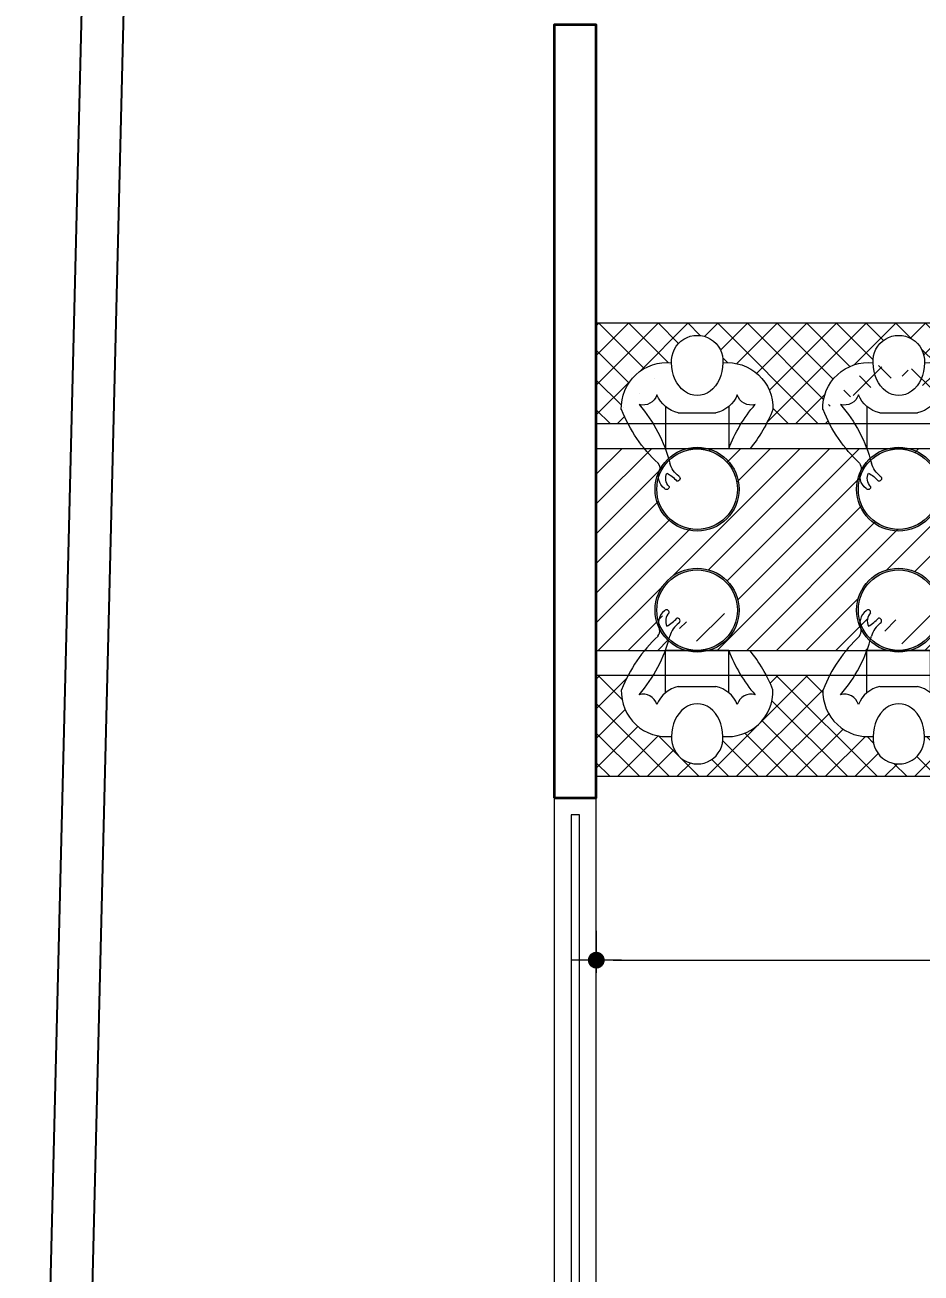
# Model space of a CAD drawing. Header units: inches. Extents: x -250485 to 735580, y -140410 to 288049.
# Drawn here: x 22207.2 to 22313.9, y 21322.1 to 21470.8 of the extents above; entities that cross this region are included whole.
import ezdxf

# ---------------------------------------------------------------- set-up
doc = ezdxf.new("R2010")
doc.units = ezdxf.units.IN
doc.header["$MEASUREMENT"] = 0
doc.header["$PDMODE"] = 35
doc.layers.get('0').update_dxf_attribs({"lineweight": 0})
doc.layers.get('Defpoints').update_dxf_attribs({"lineweight": 0})
doc.layers.add('A site line', color=7, linetype='Continuous')
for name, color, linetype, lineweight in [('A WALL', 7, 'Continuous', 35), ('A window', 150, 'Continuous', 0), ('Dim. Road', 7, 'Continuous', 0), ('Layer1', 134, 'Continuous', 0), ('MAN', 215, 'Continuous', 0), ('New window', 132, 'Continuous', 35), ('Table', 244, 'Continuous', 0)]:
    doc.layers.add(name, color=color, linetype=linetype, lineweight=lineweight)
doc.styles.add('REG', font='times.ttf')
doc.dimstyles.new('Dim-Pres', dxfattribs={"dimtxt": 5.5, "dimasz": 2, "dimexe": 1.5, "dimexo": 1.5, "dimgap": 1, "dimtad": 3, "dimdec": 0, "dimzin": 3, "dimdsep": 46, "dimlunit": 4, "dimtxsty": 'REG', "dimblk": 'point', "dimcen": 2, "dimclrd": 256, "dimclre": 256, "dimclrt": 7, "dimadec": 0, "dimazin": 0, "dimtfac": 0.75, "dimtdec": 0, "dimtmove": 1, "dimatfit": 3, "dimldrblk": 'point', "dimfxl": 0, "dimtolj": 1, "dimtzin": 0, "dimlwd": -1, "dimlwe": -1, "dimarcsym": 1})

# ---------------------------------------------------------------- blocks, each defined once
blk = doc.blocks.new('A$C410B7781')
at = {"layer": 'A window', "ltscale": 30}
blk.add_lwpolyline([(-51.03998660205979, 7.559126081134308), (-51.03998660205979, 2.559126081134309), (8.960013397940202, 2.559126081134309), (8.960013397940202, 7.559126081134308), (-51.03998660205979, 7.559126081134308)], dxfattribs=at)
blk.add_lwpolyline([(-49.03998660205979, 5.559126081134308), (-49.03998660205979, 4.559126081134308), (6.960013397940202, 4.559126081134308), (6.960013397940202, 5.559126081134308)], close=True, dxfattribs=at)
blk = doc.blocks.new('A$C09397776')
at = {"layer": 'Dim. Road'}
h = blk.add_hatch(dxfattribs=at)
h.set_pattern_fill('ANSI37', color=256, scale=20, style=0)
h.set_pattern_definition([(315, (-26359.04783966094, -17857.67955498254), (-1.767766952966368, -1.767766952966368), []), (225, (-26359.04783966094, -17857.67955498254), (-1.767766952966368, 1.767766952966368), [])])
edge = h.paths.add_edge_path()
edge.add_ellipse((-15.61941888958608, 43.86728897911961), major_axis=(-3.824465016097743, -3.824465016097743), ratio=0.9999999999986215, start_angle=219.0824386951599, end_angle=316.9644912572138)
edge.add_ellipse((-4.798922951860731, 50.06321535939786), major_axis=(12.32887152460546, -12.32887152460546), ratio=0.9999999999997912, start_angle=246.4687264487281, end_angle=252.5456693068054)
edge.add_line((-20.25811776298724, 41.99999999999636), (-27.7754511202329, 41.99999999999636))
edge.add_ellipse((-43.23464593135212, 50.06321535939786), major_axis=(-12.32887152461352, -12.32887152461352), ratio=0.9999999999990136, start_angle=107.4543306931802, end_angle=113.5312735512598)
edge.add_ellipse((-32.38058111040664, 43.86728897911961), major_axis=(3.824465016097614, -3.824465016097614), ratio=0.9999999999989444, start_angle=43.03550874277702, end_angle=141.2748355398732)
edge.add_ellipse((-36.01663316393024, 49.47389356864732), major_axis=(2.159226453881532, -2.159226453881534), ratio=0.9999999999917561, start_angle=40.67287791700416, end_angle=229.2597297158363)
edge.add_ellipse((-39.61941888958609, 43.86728897911961), major_axis=(-3.824465016097743, -3.824465016097743), ratio=0.9999999999986215, start_angle=219.0824386951599, end_angle=316.9644912572138)
edge.add_ellipse((-28.79892295186073, 50.06321535939786), major_axis=(12.32887152460546, -12.32887152460546), ratio=0.9999999999997912, start_angle=246.4687264487281, end_angle=252.5456693068054)
edge.add_line((-44.25811776298724, 42), (-51.77545112022563, 42))
edge.add_ellipse((-67.23464593135213, 50.06321535939786), major_axis=(-12.32887152461352, -12.32887152461352), ratio=0.9999999999990136, start_angle=107.4543306931802, end_angle=113.5312735512598)
edge.add_ellipse((-56.38058111040664, 43.86728897911961), major_axis=(3.824465016097614, -3.824465016097614), ratio=0.9999999999989444, start_angle=43.03550874277702, end_angle=141.2748355398732)
edge.add_ellipse((-60.01663316393024, 49.47389356864732), major_axis=(2.159226453881532, -2.159226453881534), ratio=0.9999999999917561, start_angle=40.67287791700416, end_angle=229.2597297158363)
edge.add_ellipse((-63.61941888958606, 43.86728897911961), major_axis=(-3.824465016097743, -3.824465016097743), ratio=0.9999999999986215, start_angle=219.0824386951599, end_angle=316.9644912572138)
edge.add_ellipse((-52.79892295186072, 50.06321535939786), major_axis=(12.32887152460546, -12.32887152460546), ratio=0.9999999999997912, start_angle=246.4687264487281, end_angle=252.5456693068054)
edge.add_line((-68.2581177629836, 42), (-75.77545112022563, 42.00000000000364))
edge.add_ellipse((-91.23464593135213, 50.06321535939786), major_axis=(-12.32887152461352, -12.32887152461352), ratio=0.9999999999990136, start_angle=107.4543306931802, end_angle=113.5312735512598)
edge.add_ellipse((-80.38058111040664, 43.86728897911961), major_axis=(3.824465016097614, -3.824465016097614), ratio=0.9999999999989444, start_angle=43.03550874277702, end_angle=141.2748355398732)
edge.add_ellipse((-84.01663316393024, 49.47389356864732), major_axis=(2.159226453881532, -2.159226453881534), ratio=0.9999999999917561, start_angle=40.67287791700416, end_angle=229.2597297158363)
edge.add_ellipse((-87.61941888958609, 43.86728897911961), major_axis=(-3.824465016097743, -3.824465016097743), ratio=0.9999999999986215, start_angle=219.0824386951599, end_angle=316.9644912572138)
edge.add_ellipse((-76.79892295186073, 50.06321535939786), major_axis=(12.32887152460546, -12.32887152460546), ratio=0.9999999999997912, start_angle=246.4687264487281, end_angle=252.5456693068054)
edge.add_line((-92.25811776298359, 41.99999999999636), (-96, 42))
edge.add_line((-96, 42), (-96, 54))
edge.add_line((-96, 54), (0, 54))
edge.add_line((0, 54), (0, 42))
edge.add_line((0, 42), (-3.775451120229263, 42))
edge.add_ellipse((-19.23464593135213, 50.06321535939786), major_axis=(-12.32887152461352, -12.32887152461352), ratio=0.9999999999990136, start_angle=107.4543306931802, end_angle=113.5312735512598)
edge.add_ellipse((-8.380581110406638, 43.86728897911961), major_axis=(3.824465016097614, -3.824465016097614), ratio=0.9999999999989444, start_angle=43.03550874277702, end_angle=141.2748355398732)
edge.add_ellipse((-12.01663316393023, 49.47389356864732), major_axis=(2.159226453881532, -2.159226453881534), ratio=0.9999999999917561, start_angle=40.67287791700416, end_angle=229.2597297158363)
h = blk.add_hatch(dxfattribs=at)
h.set_pattern_fill('ANSI31', color=256, scale=20, style=0)
h.set_pattern_definition([(45, (-26359.04783966094, 17911.67955498254), (-1.767766952966368, 1.767766952966368), [])])
edge = h.paths.add_edge_path()
edge.add_arc((-36, 19.79418355154848), 4.794183551552123, -45.844183155410576, 4.348521542851813e-11, ccw=False)
edge.add_ellipse((-16.1398531349223, 20.95448711443896), major_axis=(-12.12609851485918, 12.12609851485918), ratio=0.9999999999986376, start_angle=60.55908460781412, end_angle=65.31754463694847)
edge.add_line((-32.2217875206661, 15.00000000000364), (-12, 15))
edge.add_arc((-12, 19.79418355155212), 4.794183551552123, 180, 270, ccw=False)
edge.add_arc((-12, 19.79418355155212), 4.794183551552123, 0, 180, ccw=False)
edge.add_arc((-12, 19.79418355154848), 4.794183551552123, -45.844183155410576, 4.348521542851813e-11, ccw=False)
edge.add_ellipse((7.860146865077696, 20.95448711443896), major_axis=(-12.12609851485918, 12.12609851485918), ratio=0.9999999999986376, start_angle=60.55908460781412, end_angle=65.31754463694847)
edge.add_line((-8.221787520666112, 15), (3.637978807091713e-12, 15))
edge.add_line((3.638e-12, 15), (0, 39))
edge.add_line((0, 39), (-8.221787520666112, 39))
edge.add_ellipse((7.860146865077696, 33.04551288556104), major_axis=(-12.12609851485918, -12.12609851485918), ratio=0.9999999999986376, start_angle=294.6824553630515, end_angle=298.6651490884914)
edge.add_arc((-12.00000000000364, 34.20581644845152), 5, 26.880474527127603, 47.101955678869786, ccw=False)
edge.add_ellipse((-6.496668456620682, 36.64882565799781), major_axis=(-0.7438983915988749, -0.7438983915988749), ratio=0.9999999999988024, start_angle=276.8864055725563, end_angle=321.7483321821769)
edge.add_ellipse((-9.267025563920466, 35.77560678690498), major_axis=(1.330345823937539, -1.330345823937539), ratio=0.9999999999972016, start_angle=61.27693460762458, end_angle=68.4798283636012, ccw=False)
edge.add_ellipse((-9.267025563920466, 35.77560678690498), major_axis=(1.330345823937539, -1.330345823937539), ratio=0.9999999999972016, start_angle=38.19428221332671, end_angle=61.27693460762455)
edge.add_arc((-12, 34.20581644844424), 5, 4.172306944383308e-11, 24.798073079931385, ccw=False)
edge.add_arc((-12, 34.20581644844788), 5, -180, 0, ccw=False)
edge.add_arc((-12, 34.20581644844788), 5, 106.496575116943, 180, ccw=False)
edge.add_line((-13.41979015140532, 39), (-15.77821247933389, 39))
edge.add_line((-15.77821247933389, 39), (-32.22178752066247, 38.99999999999636))
edge.add_ellipse((-16.1398531349223, 33.04551288556104), major_axis=(-12.12609851485918, -12.12609851485918), ratio=0.9999999999986376, start_angle=294.6824553630515, end_angle=298.6651490884914)
edge.add_arc((-36.00000000000364, 34.20581644845152), 5, 26.880474527127603, 47.101955678869786, ccw=False)
edge.add_ellipse((-30.49666845662069, 36.64882565799781), major_axis=(-0.7438983915988749, -0.7438983915988749), ratio=0.9999999999988024, start_angle=276.8864055725563, end_angle=321.7483321821769)
edge.add_ellipse((-33.26702556392047, 35.77560678690498), major_axis=(1.330345823937539, -1.330345823937539), ratio=0.9999999999972016, start_angle=61.27693460762458, end_angle=68.4798283636012, ccw=False)
edge.add_ellipse((-33.26702556392047, 35.77560678690498), major_axis=(1.330345823937539, -1.330345823937539), ratio=0.9999999999972016, start_angle=38.19428221332671, end_angle=61.27693460762455)
edge.add_arc((-36, 34.2058164484406), 5, 8.338929546880536e-11, 24.79807308034202, ccw=False)
edge.add_arc((-36, 34.20581644844788), 5, -180, 0, ccw=False)
edge.add_arc((-36, 34.20581644844788), 5, 106.496575116943, 180, ccw=False)
edge.add_line((-37.41979015140532, 39), (-39.7782124793339, 39))
edge.add_line((-39.7782124793339, 39), (-56.22178752066611, 39))
edge.add_ellipse((-40.1398531349223, 33.04551288556104), major_axis=(-12.12609851485918, -12.12609851485918), ratio=0.9999999999986376, start_angle=294.6824553630515, end_angle=298.6651490884914)
edge.add_arc((-60.00000000000365, 34.20581644845152), 5, 26.880474527127603, 47.101955678869786, ccw=False)
edge.add_ellipse((-54.49666845662068, 36.64882565799781), major_axis=(-0.7438983915988749, -0.7438983915988749), ratio=0.9999999999988024, start_angle=276.8864055725563, end_angle=321.7483321821769)
edge.add_ellipse((-57.26702556392047, 35.77560678690498), major_axis=(1.330345823937539, -1.330345823937539), ratio=0.9999999999972016, start_angle=61.27693460762458, end_angle=68.4798283636012, ccw=False)
edge.add_ellipse((-57.26702556392047, 35.77560678690498), major_axis=(1.330345823937539, -1.330345823937539), ratio=0.9999999999972016, start_angle=38.19428221332671, end_angle=61.27693460762455)
edge.add_arc((-60, 34.20581644844424), 5, 4.172306944383308e-11, 24.798073079745222, ccw=False)
edge.add_arc((-60, 34.20581644844788), 5, -180, 0, ccw=False)
edge.add_arc((-60, 34.20581644844788), 5, 106.496575116943, 180, ccw=False)
edge.add_line((-61.41979015140532, 39), (-63.77821247933389, 39))
edge.add_line((-63.77821247933389, 39), (-80.22178752066976, 39))
edge.add_ellipse((-64.13985313492229, 33.04551288556104), major_axis=(-12.12609851485918, -12.12609851485918), ratio=0.9999999999986376, start_angle=294.6824553630515, end_angle=298.6651490884914)
edge.add_arc((-84.00000000000364, 34.20581644845152), 5, 26.880474527127603, 47.101955678869786, ccw=False)
edge.add_ellipse((-78.49666845662068, 36.64882565799781), major_axis=(-0.7438983915988749, -0.7438983915988749), ratio=0.9999999999988024, start_angle=276.8864055725563, end_angle=321.7483321821769)
edge.add_ellipse((-81.26702556392046, 35.77560678690498), major_axis=(1.330345823937539, -1.330345823937539), ratio=0.9999999999972016, start_angle=61.27693460762458, end_angle=68.4798283636012, ccw=False)
edge.add_ellipse((-81.26702556392046, 35.77560678690498), major_axis=(1.330345823937539, -1.330345823937539), ratio=0.9999999999972016, start_angle=38.19428221332671, end_angle=61.27693460762455)
edge.add_arc((-84, 34.20581644845152), 5, -4.172306944383308e-11, 24.798073079893527, ccw=False)
edge.add_arc((-84, 34.20581644844788), 5, -180, 0, ccw=False)
edge.add_arc((-84, 34.20581644844788), 5, 106.496575116943, 180, ccw=False)
edge.add_line((-85.41979015140531, 39), (-87.77821247933387, 39))
edge.add_line((-87.77821247933387, 39), (-95.99999999999636, 39))
edge.add_line((-95.99999999999636, 39), (-95.99999999999636, 15))
edge.add_line((-95.99999999999636, 15), (-84, 15))
edge.add_arc((-84, 19.79418355155212), 4.794183551552123, 180, 270, ccw=False)
edge.add_arc((-84, 19.79418355155212), 4.794183551552123, 0, 180, ccw=False)
edge.add_arc((-84, 19.79418355154848), 4.794183551552123, -45.844183155410576, 4.348521542851813e-11, ccw=False)
edge.add_ellipse((-64.13985313492229, 20.95448711443896), major_axis=(-12.12609851485918, 12.12609851485918), ratio=0.9999999999986376, start_angle=60.55908460781412, end_angle=65.31754463694847)
edge.add_line((-80.22178752066611, 15), (-60, 15))
edge.add_arc((-60, 19.79418355155212), 4.794183551552123, 180, 270, ccw=False)
edge.add_arc((-60, 19.79418355155212), 4.794183551552123, 0, 180, ccw=False)
edge.add_arc((-60, 19.79418355154848), 4.794183551552123, -45.844183155410576, 4.348521542851813e-11, ccw=False)
edge.add_ellipse((-40.1398531349223, 20.95448711443896), major_axis=(-12.12609851485918, 12.12609851485918), ratio=0.9999999999986376, start_angle=60.55908460781412, end_angle=65.31754463694847)
edge.add_line((-56.22178752066611, 15), (-36, 15))
edge.add_arc((-36, 19.79418355155212), 4.794183551552123, 180, 270, ccw=False)
edge.add_arc((-36, 19.79418355155212), 4.794183551552123, 0, 180, ccw=False)
h = blk.add_hatch(color=256, dxfattribs=at)
edge = h.paths.add_edge_path(flags=16)
edge.add_arc((-84, 34.20581644844788), 4.794183551552123, 0, 360)
edge = h.paths.add_edge_path()
edge.add_arc((-84, 34.20581644844788), 5, 0, 360)
h = blk.add_hatch(color=256, dxfattribs=at)
edge = h.paths.add_edge_path(flags=16)
edge.add_arc((-60, 34.20581644844788), 4.794183551552123, 0, 360)
edge = h.paths.add_edge_path()
edge.add_arc((-60, 34.20581644844788), 5, 0, 360)
h = blk.add_hatch(color=256, dxfattribs=at)
edge = h.paths.add_edge_path(flags=16)
edge.add_arc((-36, 34.20581644844788), 4.794183551552123, 0, 360)
edge = h.paths.add_edge_path()
edge.add_arc((-36, 34.20581644844788), 5, 0, 360)
h = blk.add_hatch(color=256, dxfattribs=at)
edge = h.paths.add_edge_path(flags=16)
edge.add_arc((-12, 34.20581644844788), 4.794183551552123, 0, 360)
edge = h.paths.add_edge_path()
edge.add_arc((-12, 34.20581644844788), 5, 0, 360)
h = blk.add_hatch(color=256, dxfattribs=at)
edge = h.paths.add_edge_path(flags=16)
edge.add_arc((-84, 19.79418355155212), 4.794183551552123, 0, 360)
edge = h.paths.add_edge_path()
edge.add_arc((-84, 19.79418355155212), 5, 0, 360)
h = blk.add_hatch(color=256, dxfattribs=at)
edge = h.paths.add_edge_path(flags=16)
edge.add_arc((-60, 19.79418355155212), 4.794183551552123, 0, 360)
edge = h.paths.add_edge_path()
edge.add_arc((-60, 19.79418355155212), 5, 0, 360)
h = blk.add_hatch(color=256, dxfattribs=at)
edge = h.paths.add_edge_path(flags=16)
edge.add_arc((-36, 19.79418355155212), 4.794183551552123, 0, 360)
edge = h.paths.add_edge_path()
edge.add_arc((-36, 19.79418355155212), 5, 0, 360)
h = blk.add_hatch(color=256, dxfattribs=at)
edge = h.paths.add_edge_path(flags=16)
edge.add_arc((-12, 19.79418355155212), 4.794183551552123, 0, 360)
edge = h.paths.add_edge_path()
edge.add_arc((-12, 19.79418355155212), 5, 0, 360)
h = blk.add_hatch(dxfattribs=at)
h.set_pattern_fill('ANSI37', color=256, scale=20, style=0)
h.set_pattern_definition([(45, (-26359.04783966094, 17911.67955498254), (-1.767766952966368, 1.767766952966368), []), (135, (-26359.04783966094, 17911.67955498254), (-1.767766952966368, -1.767766952966368), [])])
edge = h.paths.add_edge_path()
edge.add_ellipse((-15.61941888958608, 10.13271102088038), major_axis=(-3.824465016097743, 3.824465016097743), ratio=0.9999999999986215, start_angle=43.03550874278619, end_angle=140.9175613048401, ccw=False)
edge.add_ellipse((-4.798922951860731, 3.936784640602127), major_axis=(12.32887152460546, 12.32887152460546), ratio=0.9999999999997912, start_angle=107.4543306931946, end_angle=113.53127355127191, ccw=False)
edge.add_line((-20.25811776298724, 12.00000000000364), (-27.7754511202329, 12.00000000000364))
edge.add_ellipse((-43.23464593135212, 3.936784640602127), major_axis=(-12.32887152461352, 12.32887152461352), ratio=0.9999999999990136, start_angle=246.4687264487402, end_angle=252.5456693068198, ccw=False)
edge.add_ellipse((-32.38058111040664, 10.13271102088038), major_axis=(3.824465016097614, 3.824465016097614), ratio=0.9999999999989444, start_angle=218.7251644601268, end_angle=316.96449125722296, ccw=False)
edge.add_ellipse((-36.01663316393024, 4.526106431352672), major_axis=(2.159226453881532, 2.159226453881534), ratio=0.9999999999917561, start_angle=130.7402702841637, end_angle=319.32712208299586, ccw=False)
edge.add_ellipse((-39.61941888958609, 10.13271102088038), major_axis=(-3.824465016097743, 3.824465016097743), ratio=0.9999999999986215, start_angle=43.03550874278619, end_angle=140.9175613048401, ccw=False)
edge.add_ellipse((-28.79892295186073, 3.936784640602127), major_axis=(12.32887152460546, 12.32887152460546), ratio=0.9999999999997912, start_angle=107.4543306931946, end_angle=113.53127355127191, ccw=False)
edge.add_line((-44.25811776298724, 12), (-51.77545112022563, 12))
edge.add_ellipse((-67.23464593135213, 3.936784640602127), major_axis=(-12.32887152461352, 12.32887152461352), ratio=0.9999999999990136, start_angle=246.4687264487402, end_angle=252.5456693068198, ccw=False)
edge.add_ellipse((-56.38058111040664, 10.13271102088038), major_axis=(3.824465016097614, 3.824465016097614), ratio=0.9999999999989444, start_angle=218.7251644601268, end_angle=316.96449125722296, ccw=False)
edge.add_ellipse((-60.01663316393024, 4.526106431352672), major_axis=(2.159226453881532, 2.159226453881534), ratio=0.9999999999917561, start_angle=130.7402702841637, end_angle=319.32712208299586, ccw=False)
edge.add_ellipse((-63.61941888958606, 10.13271102088038), major_axis=(-3.824465016097743, 3.824465016097743), ratio=0.9999999999986215, start_angle=43.03550874278619, end_angle=140.9175613048401, ccw=False)
edge.add_ellipse((-52.79892295186072, 3.936784640602127), major_axis=(12.32887152460546, 12.32887152460546), ratio=0.9999999999997912, start_angle=107.4543306931946, end_angle=113.53127355127191, ccw=False)
edge.add_line((-68.2581177629836, 12), (-75.77545112022563, 11.99999999999636))
edge.add_ellipse((-91.23464593135213, 3.936784640602127), major_axis=(-12.32887152461352, 12.32887152461352), ratio=0.9999999999990136, start_angle=246.4687264487402, end_angle=252.5456693068198, ccw=False)
edge.add_ellipse((-80.38058111040664, 10.13271102088038), major_axis=(3.824465016097614, 3.824465016097614), ratio=0.9999999999989444, start_angle=218.7251644601268, end_angle=316.96449125722296, ccw=False)
edge.add_ellipse((-84.01663316393024, 4.526106431352672), major_axis=(2.159226453881532, 2.159226453881534), ratio=0.9999999999917561, start_angle=130.7402702841637, end_angle=319.32712208299586, ccw=False)
edge.add_ellipse((-87.61941888958609, 10.13271102088038), major_axis=(-3.824465016097743, 3.824465016097743), ratio=0.9999999999986215, start_angle=43.03550874278619, end_angle=140.9175613048401, ccw=False)
edge.add_ellipse((-76.79892295186073, 3.936784640602127), major_axis=(12.32887152460546, 12.32887152460546), ratio=0.9999999999997912, start_angle=107.4543306931946, end_angle=113.53127355127191, ccw=False)
edge.add_line((-92.25811776298359, 12.00000000000364), (-96, 12))
edge.add_line((-96, 12), (-96, 0))
edge.add_line((-96, 0), (0, 0))
edge.add_line((0, 0), (0, 12))
edge.add_line((0, 12), (-3.775451120229263, 12))
edge.add_ellipse((-19.23464593135213, 3.936784640602127), major_axis=(-12.32887152461352, 12.32887152461352), ratio=0.9999999999990136, start_angle=246.4687264487402, end_angle=252.5456693068198, ccw=False)
edge.add_ellipse((-8.380581110406638, 10.13271102088038), major_axis=(3.824465016097614, 3.824465016097614), ratio=0.9999999999989444, start_angle=218.7251644601268, end_angle=316.96449125722296, ccw=False)
edge.add_ellipse((-12.01663316393023, 4.526106431352672), major_axis=(2.159226453881532, 2.159226453881534), ratio=0.9999999999917561, start_angle=130.7402702841637, end_angle=319.32712208299586, ccw=False)
for centre, radius in [((-84, 34.20581644844788), 5), ((-84, 34.20581644844788), 4.794183551552123), ((-60, 34.20581644844788), 5), ((-60, 34.20581644844788), 4.794183551552123), ((-36, 34.20581644844788), 5), ((-36, 34.20581644844788), 4.794183551552123), ((-12, 34.20581644844788), 5), ((-12, 34.20581644844788), 4.794183551552123), ((-84, 19.79418355155212), 5), ((-84, 19.79418355155212), 4.794183551552123), ((-60, 19.79418355155212), 5), ((-60, 19.79418355155212), 4.794183551552123), ((-36, 19.79418355155212), 5), ((-36, 19.79418355155212), 4.794183551552123), ((-12, 19.79418355155212), 5), ((-12, 19.79418355155212), 4.794183551552123)]:
    blk.add_circle(centre, radius, dxfattribs=at)
at = {"layer": 'MAN'}
for p, q in [((-87.77821247933387, 44.05974658159538), (-87.77821247933387, 39)), ((-81.75959284828058, 43.30194720692086), (-86.24040715171942, 43.30194720692086)), ((-80.22178752066611, 44.05974658159538), (-80.22178752066611, 39)), ((-63.77821247933389, 44.05974658159538), (-63.77821247933389, 39)), ((-57.75959284828059, 43.30194720692086), (-62.24040715171941, 43.30194720692086)), ((-56.22178752066611, 44.05974658159538), (-56.22178752066611, 39)), ((-39.7782124793339, 44.05974658159538), (-39.7782124793339, 39)), ((-33.75959284828059, 43.30194720692086), (-38.24040715171941, 43.30194720692086)), ((-32.2217875206661, 44.05974658159538), (-32.2217875206661, 39)), ((-15.77821247933389, 44.05974658159538), (-15.77821247933389, 39)), ((-9.75959284828059, 43.30194720692086), (-14.24040715171941, 43.30194720692086)), ((-8.221787520666112, 44.05974658159538), (-8.221787520666112, 39)), ((-87.77821247933387, 39), (-80.22178752066611, 39)), ((-63.77821247933389, 39), (-56.22178752066611, 39)), ((-39.7782124793339, 39), (-32.2217875206661, 39)), ((-15.77821247933389, 39), (-8.221787520666112, 39)), ((-87.77821247933387, 15), (-80.22178752066611, 15)), ((-87.77821247933387, 9.940253418404607), (-87.77821247933387, 15)), ((-80.22178752066611, 9.940253418404607), (-80.22178752066611, 15)), ((-63.77821247933389, 15), (-56.22178752066611, 15)), ((-63.77821247933389, 9.940253418404607), (-63.77821247933389, 15)), ((-56.22178752066611, 9.940253418404607), (-56.22178752066611, 15)), ((-39.7782124793339, 15), (-32.2217875206661, 15)), ((-39.7782124793339, 9.940253418404607), (-39.7782124793339, 15)), ((-32.2217875206661, 9.940253418404607), (-32.2217875206661, 15)), ((-15.77821247933389, 15), (-8.221787520666112, 15)), ((-15.77821247933389, 9.940253418404607), (-15.77821247933389, 15)), ((-8.221787520666112, 9.940253418404607), (-8.221787520666112, 15)), ((-81.75959284828058, 10.69805279307911), (-86.24040715171942, 10.69805279307911)), ((-57.75959284828059, 10.69805279307911), (-62.24040715171941, 10.69805279307911)), ((-33.75959284828059, 10.69805279307911), (-38.24040715171941, 10.69805279307911)), ((-9.75959284828059, 10.69805279307911), (-14.24040715171941, 10.69805279307911))]:
    blk.add_line(p, q, dxfattribs=at)
for centre, major_axis, ratio, start_param, end_param in [((-84.01663316393024, 49.47389356864732), (2.15922645388153, -2.159226453881533), 0.9999999999917561, 0.7098756359134156, 4.00133712577363), ((-60.01663316393024, 49.47389356864732), (2.15922645388153, -2.159226453881533), 0.9999999999917561, 0.7098756359134156, 4.00133712577363), ((-36.01663316393024, 49.47389356864732), (2.15922645388153, -2.159226453881533), 0.9999999999917561, 0.7098756359134156, 4.00133712577363), ((-12.01663316393023, 49.47389356864732), (2.15922645388153, -2.159226453881533), 0.9999999999917561, 0.7098756359134156, 4.00133712577363), ((-87.61941888958609, 43.86728897911961), (-3.824465016097741, -3.824465016097741), 0.9999999999986215, 3.82370988852917, 5.532073984347159), ((-84.01678444161006, 49.19978755310149), (-2.460781e-10, -3.839603214756357), 0.7931162535893208, 4.700072118910248, 7.865365617337269), ((-80.38058111040664, 43.86728897911961), (3.824465016097614, -3.824465016097614), 0.9999999999989444, 0.7511113228322648, 2.465711030384287), ((-63.61941888958606, 43.86728897911961), (-3.824465016097741, -3.824465016097741), 0.9999999999986215, 3.82370988852917, 5.532073984347159), ((-60.01678444161007, 49.19978755310149), (-2.460781e-10, -3.839603214756357), 0.7931162535893208, 4.700072118910248, 7.865365617337269), ((-56.38058111040664, 43.86728897911961), (3.824465016097614, -3.824465016097614), 0.9999999999989444, 0.7511113228322648, 2.465711030384287), ((-39.61941888958609, 43.86728897911961), (-3.824465016097741, -3.824465016097741), 0.9999999999986215, 3.82370988852917, 5.532073984347159), ((-36.01678444161007, 49.19978755310149), (-2.460781e-10, -3.839603214756357), 0.7931162535893208, 4.700072118910248, 7.865365617337269), ((-32.38058111040664, 43.86728897911961), (3.824465016097614, -3.824465016097614), 0.9999999999989444, 0.7511113228322648, 2.465711030384287), ((-15.61941888958608, 43.86728897911961), (-3.824465016097741, -3.824465016097741), 0.9999999999986215, 3.82370988852917, 5.532073984347159), ((-12.01678444161007, 49.19978755310149), (-2.460781e-10, -3.839603214756357), 0.7931162535893208, 4.700072118910248, 7.865365617337269), ((-8.380581110406638, 43.86728897911961), (3.824465016097614, -3.824465016097614), 0.9999999999989444, 0.7511113228322648, 2.465711030384287), ((-90.43831999483885, 45.94099681316585), (1.216868306365284, -1.216868306365284), 0.99999999999584, -1.062111035292164, 0.4917908428321436), ((-85.46401368719306, 46.81672256047749), (2.545234036165962, -2.545234036165965), 0.999999999999228, 4.318577236473752, 5.28038408717659), ((-82.53598631280694, 46.81672256047749), (-2.545234036170148, -2.545234036170147), 0.999999999998359, 1.00280122000317, 1.964608070705908), ((-77.5616800051612, 45.94099681316585), (-1.216868306366321, -1.21686830636632), 0.9999999999941036, 5.791394464346718, 7.345296342472488), ((-66.43831999483882, 45.94099681316585), (1.216868306365284, -1.216868306365284), 0.99999999999584, -1.062111035292164, 0.4917908428321436), ((-61.46401368719306, 46.81672256047749), (2.545234036165962, -2.545234036165965), 0.999999999999228, 4.318577236473752, 5.28038408717659), ((-58.53598631280693, 46.81672256047749), (-2.545234036170148, -2.545234036170147), 0.999999999998359, 1.00280122000317, 1.964608070705908), ((-53.56168000516118, 45.94099681316585), (-1.216868306366321, -1.21686830636632), 0.9999999999941036, 5.791394464346718, 7.345296342472488), ((-42.43831999483882, 45.94099681316585), (1.216868306365284, -1.216868306365284), 0.99999999999584, -1.062111035292164, 0.4917908428321436), ((-37.46401368719308, 46.81672256047749), (2.545234036165962, -2.545234036165965), 0.999999999999228, 4.318577236473752, 5.28038408717659), ((-34.53598631280693, 46.81672256047749), (-2.545234036170148, -2.545234036170147), 0.999999999998359, 1.00280122000317, 1.964608070705908), ((-29.56168000516118, 45.94099681316585), (-1.216868306366321, -1.21686830636632), 0.9999999999941036, 5.791394464346718, 7.345296342472488), ((-18.43831999483882, 45.94099681316585), (1.216868306365284, -1.216868306365284), 0.99999999999584, -1.062111035292164, 0.4917908428321436), ((-13.46401368719307, 46.81672256047749), (2.545234036165962, -2.545234036165965), 0.999999999999228, 4.318577236473752, 5.28038408717659), ((-10.53598631280692, 46.81672256047749), (-2.545234036170148, -2.545234036170147), 0.999999999998359, 1.00280122000317, 1.964608070705908), ((-5.561680005161178, 45.94099681316585), (-1.216868306366321, -1.21686830636632), 0.9999999999941036, 5.791394464346718, 7.345296342472488), ((-76.79892295186073, 50.06321535939786), (12.32887152460546, -12.32887152460546), 0.9999999999997912, 4.301690779727536, 4.614373847963705), ((-103.8601468650777, 33.04551288556104), (-12.12609851483751, -12.12609851483751), 0.9999999999960375, 2.710802540023896, 3.070957055298916), ((-64.13985313492229, 33.04551288556104), (-12.12609851485918, -12.12609851485918), 0.9999999999986376, 4.78302457867471, 5.24718850105421), ((-91.23464593135213, 50.06321535939786), (-12.32887152461352, -12.32887152461352), 0.9999999999990136, 1.534760500018854, 1.98149452745184), ((-52.79892295186072, 50.06321535939786), (12.32887152460546, -12.32887152460546), 0.9999999999997912, 4.301690779727536, 4.614373847963705), ((-79.86014686507768, 33.04551288556104), (-12.12609851483751, -12.12609851483751), 0.9999999999960375, 2.710802540023896, 3.070957055298916), ((-40.1398531349223, 33.04551288556104), (-12.12609851485918, -12.12609851485918), 0.9999999999986376, 4.78302457867471, 5.24718850105421), ((-67.23464593135213, 50.06321535939786), (-12.32887152461352, -12.32887152461352), 0.9999999999990136, 1.534760500018854, 1.98149452745184), ((-28.79892295186073, 50.06321535939786), (12.32887152460546, -12.32887152460546), 0.9999999999997912, 4.301690779727536, 4.614373847963705), ((-55.8601468650777, 33.04551288556104), (-12.12609851483751, -12.12609851483751), 0.9999999999960375, 2.710802540023896, 3.070957055298916), ((-16.1398531349223, 33.04551288556104), (-12.12609851485918, -12.12609851485918), 0.9999999999986376, 4.78302457867471, 5.24718850105421), ((-43.23464593135212, 50.06321535939786), (-12.32887152461352, -12.32887152461352), 0.9999999999990136, 1.534760500018854, 1.98149452745184), ((-4.798922951860731, 50.06321535939786), (12.32887152460546, -12.32887152460546), 0.9999999999997912, 4.301690779727536, 4.614373847963705), ((-31.8601468650777, 33.04551288556104), (-12.12609851483751, -12.12609851483751), 0.9999999999960375, 2.710802540023896, 3.070957055298916), ((7.860146865077696, 33.04551288556104), (-12.12609851485918, -12.12609851485918), 0.9999999999986376, 4.78302457867471, 5.24718850105421), ((-19.23464593135213, 50.06321535939786), (-12.32887152461352, -12.32887152461352), 0.9999999999990136, 1.534760500018854, 1.98149452745184), ((-83.71317556142094, 38.18560233010066), (-2.185140766258919, -2.185140766258919), 0.9999999999976662, 1.445299878237973, 2.064919847453758), ((-78.49666845662068, 36.64882565799781), (-0.7438983915988749, -0.7438983915988749), 0.9999999999988028, 4.832579431253485, 5.61556775937942), ((-59.71317556142094, 38.18560233010066), (-2.185140766258919, -2.185140766258919), 0.9999999999976662, 1.445299878237973, 2.064919847453758), ((-54.49666845662068, 36.64882565799781), (-0.7438983915988749, -0.7438983915988749), 0.9999999999988028, 4.832579431253485, 5.61556775937942), ((-35.71317556142094, 38.18560233010066), (-2.185140766258919, -2.185140766258919), 0.9999999999976662, 1.445299878237973, 2.064919847453758), ((-30.49666845662069, 36.64882565799781), (-0.7438983915988749, -0.7438983915988749), 0.9999999999988028, 4.832579431253485, 5.61556775937942), ((-11.71317556142094, 38.18560233010066), (-2.185140766258919, -2.185140766258919), 0.9999999999976662, 1.445299878237973, 2.064919847453758), ((-6.496668456620682, 36.64882565799781), (-0.7438983915988749, -0.7438983915988749), 0.9999999999988028, 4.832579431253485, 5.61556775937942), ((-81.65850687466809, 35.47823528223671), (0.2195165363992076, -0.2195165363992076), 0.9999999999610376, 2.898489726672042, 5.711491438754848), ((-78.01472012146041, 31.91990000933583), (-3.420265618151357, -3.420265618151357), 0.9999999999731478, 4.442781796796676, 4.759624155095273), ((-81.69742915581809, 35.5134575780321), (-1.014736198393022, -1.014736198393021), 0.9999999999998513, 1.590736801762734, 2.79843265672292), ((-81.26702556392046, 35.77560678690498), (1.330345823937539, -1.330345823937539), 0.9999999999972018, -0.1298370857074547, 1.195198476145442), ((-57.65850687466809, 35.47823528223671), (0.2195165363992076, -0.2195165363992076), 0.9999999999610376, 2.898489726672042, 5.711491438754848), ((-54.0147201214604, 31.91990000933583), (-3.420265618151357, -3.420265618151357), 0.9999999999731478, 4.442781796796676, 4.759624155095273), ((-57.6974291558181, 35.5134575780321), (-1.014736198393022, -1.014736198393021), 0.9999999999998513, 1.590736801762734, 2.79843265672292), ((-57.26702556392047, 35.77560678690498), (1.330345823937539, -1.330345823937539), 0.9999999999972018, -0.1298370857074547, 1.195198476145442), ((-33.65850687466808, 35.47823528223671), (0.2195165363992076, -0.2195165363992076), 0.9999999999610376, 2.898489726672042, 5.711491438754848), ((-30.01472012146042, 31.91990000933583), (-3.420265618151357, -3.420265618151357), 0.9999999999731478, 4.442781796796676, 4.759624155095273), ((-33.6974291558181, 35.5134575780321), (-1.014736198393022, -1.014736198393021), 0.9999999999998513, 1.590736801762734, 2.79843265672292), ((-33.26702556392047, 35.77560678690498), (1.330345823937539, -1.330345823937539), 0.9999999999972018, -0.1298370857074547, 1.195198476145442), ((-9.658506874668092, 35.47823528223671), (0.2195165363992076, -0.2195165363992076), 0.9999999999610376, 2.898489726672042, 5.711491438754848), ((-6.014720121460411, 31.91990000933583), (-3.420265618151357, -3.420265618151357), 0.9999999999731478, 4.442781796796676, 4.759624155095273), ((-9.6974291558181, 35.5134575780321), (-1.014736198393022, -1.014736198393021), 0.9999999999998513, 1.590736801762734, 2.79843265672292), ((-9.267025563920466, 35.77560678690498), (1.330345823937539, -1.330345823937539), 0.9999999999972018, -0.1298370857074547, 1.195198476145442), ((-80.36712694317613, 34.4577181351633), (-0.2134425236574978, -0.2134425236574978), 0.9999999999887323, 5.292819159547268, 8.027029384682264), ((-56.36712694317612, 34.4577181351633), (-0.2134425236574978, -0.2134425236574978), 0.9999999999887323, 5.292819159547268, 8.027029384682264), ((-32.36712694317612, 34.4577181351633), (-0.2134425236574978, -0.2134425236574978), 0.9999999999887323, 5.292819159547268, 8.027029384682264), ((-8.367126943176117, 34.4577181351633), (-0.2134425236574978, -0.2134425236574978), 0.9999999999887323, 5.292819159547268, 8.027029384682264)]:
    blk.add_ellipse(centre, major_axis=major_axis, ratio=ratio, start_param=start_param, end_param=end_param, dxfattribs=at)
at = {"layer": 'MAN', "extrusion": (0, 0, -1)}
for centre, major_axis, ratio, start_param, end_param in [((-80.36712694317613, 19.54228186483669), (-0.2134425236574978, 0.2134425236574978), 0.9999999999887323, 5.292819159547268, 8.027029384682264), ((-81.69742915581809, 18.4865424219679), (-1.014736198393022, 1.014736198393021), 0.9999999999998513, 1.590736801762734, 2.79843265672292), ((-81.26702556392046, 18.22439321309502), (1.330345823937539, 1.330345823937539), 0.9999999999972018, -0.1298370857074547, 1.195198476145442), ((-56.36712694317612, 19.54228186483669), (-0.2134425236574978, 0.2134425236574978), 0.9999999999887323, 5.292819159547268, 8.027029384682264), ((-57.6974291558181, 18.4865424219679), (-1.014736198393022, 1.014736198393021), 0.9999999999998513, 1.590736801762734, 2.79843265672292), ((-57.26702556392047, 18.22439321309502), (1.330345823937539, 1.330345823937539), 0.9999999999972018, -0.1298370857074547, 1.195198476145442), ((-32.36712694317612, 19.54228186483669), (-0.2134425236574978, 0.2134425236574978), 0.9999999999887323, 5.292819159547268, 8.027029384682264), ((-33.6974291558181, 18.4865424219679), (-1.014736198393022, 1.014736198393021), 0.9999999999998513, 1.590736801762734, 2.79843265672292), ((-33.26702556392047, 18.22439321309502), (1.330345823937539, 1.330345823937539), 0.9999999999972018, -0.1298370857074547, 1.195198476145442), ((-8.367126943176117, 19.54228186483669), (-0.2134425236574978, 0.2134425236574978), 0.9999999999887323, 5.292819159547268, 8.027029384682264), ((-9.6974291558181, 18.4865424219679), (-1.014736198393022, 1.014736198393021), 0.9999999999998513, 1.590736801762734, 2.79843265672292), ((-9.267025563920466, 18.22439321309502), (1.330345823937539, 1.330345823937539), 0.9999999999972018, -0.1298370857074547, 1.195198476145442), ((-81.65850687466809, 18.52176471776328), (0.2195165363992076, 0.2195165363992076), 0.9999999999610376, 2.898489726672042, 5.711491438754848), ((-83.71317556142094, 15.81439766989933), (-2.185140766258919, 2.185140766258919), 0.9999999999976662, 1.445299878237973, 2.064919847453758), ((-78.01472012146041, 22.08009999066417), (-3.420265618151357, 3.420265618151357), 0.9999999999731478, 4.442781796796676, 4.759624155095273), ((-57.65850687466809, 18.52176471776328), (0.2195165363992076, 0.2195165363992076), 0.9999999999610376, 2.898489726672042, 5.711491438754848), ((-59.71317556142094, 15.81439766989933), (-2.185140766258919, 2.185140766258919), 0.9999999999976662, 1.445299878237973, 2.064919847453758), ((-54.0147201214604, 22.08009999066417), (-3.420265618151357, 3.420265618151357), 0.9999999999731478, 4.442781796796676, 4.759624155095273), ((-33.65850687466808, 18.52176471776328), (0.2195165363992076, 0.2195165363992076), 0.9999999999610376, 2.898489726672042, 5.711491438754848), ((-35.71317556142094, 15.81439766989933), (-2.185140766258919, 2.185140766258919), 0.9999999999976662, 1.445299878237973, 2.064919847453758), ((-30.01472012146042, 22.08009999066417), (-3.420265618151357, 3.420265618151357), 0.9999999999731478, 4.442781796796676, 4.759624155095273), ((-9.658506874668092, 18.52176471776328), (0.2195165363992076, 0.2195165363992076), 0.9999999999610376, 2.898489726672042, 5.711491438754848), ((-11.71317556142094, 15.81439766989933), (-2.185140766258919, 2.185140766258919), 0.9999999999976662, 1.445299878237973, 2.064919847453758), ((-6.014720121460411, 22.08009999066417), (-3.420265618151357, 3.420265618151357), 0.9999999999731478, 4.442781796796676, 4.759624155095273), ((-64.13985313492229, 20.95448711443896), (-12.12609851485918, 12.12609851485918), 0.9999999999986376, 4.78302457867471, 5.24718850105421), ((-78.49666845662068, 17.35117434200219), (-0.7438983915988749, 0.7438983915988749), 0.9999999999988028, 4.832579431253485, 5.61556775937942), ((-40.1398531349223, 20.95448711443896), (-12.12609851485918, 12.12609851485918), 0.9999999999986376, 4.78302457867471, 5.24718850105421), ((-54.49666845662068, 17.35117434200219), (-0.7438983915988749, 0.7438983915988749), 0.9999999999988028, 4.832579431253485, 5.61556775937942), ((-16.1398531349223, 20.95448711443896), (-12.12609851485918, 12.12609851485918), 0.9999999999986376, 4.78302457867471, 5.24718850105421), ((-30.49666845662069, 17.35117434200219), (-0.7438983915988749, 0.7438983915988749), 0.9999999999988028, 4.832579431253485, 5.61556775937942), ((7.860146865077696, 20.95448711443896), (-12.12609851485918, 12.12609851485918), 0.9999999999986376, 4.78302457867471, 5.24718850105421), ((-6.496668456620682, 17.35117434200219), (-0.7438983915988749, 0.7438983915988749), 0.9999999999988028, 4.832579431253485, 5.61556775937942), ((-103.8601468650777, 20.95448711443896), (-12.12609851483751, 12.12609851483751), 0.9999999999960375, 2.710802540023896, 3.070957055298916), ((-79.86014686507768, 20.95448711443896), (-12.12609851483751, 12.12609851483751), 0.9999999999960375, 2.710802540023896, 3.070957055298916), ((-55.8601468650777, 20.95448711443896), (-12.12609851483751, 12.12609851483751), 0.9999999999960375, 2.710802540023896, 3.070957055298916), ((-31.8601468650777, 20.95448711443896), (-12.12609851483751, 12.12609851483751), 0.9999999999960375, 2.710802540023896, 3.070957055298916), ((-85.46401368719306, 7.183277439522498), (2.545234036165962, 2.545234036165965), 0.999999999999228, 4.318577236473752, 5.28038408717659), ((-82.53598631280694, 7.183277439522498), (-2.545234036170148, 2.545234036170147), 0.999999999998359, 1.00280122000317, 1.964608070705908), ((-61.46401368719306, 7.183277439522498), (2.545234036165962, 2.545234036165965), 0.999999999999228, 4.318577236473752, 5.28038408717659), ((-58.53598631280693, 7.183277439522498), (-2.545234036170148, 2.545234036170147), 0.999999999998359, 1.00280122000317, 1.964608070705908), ((-37.46401368719308, 7.183277439522498), (2.545234036165962, 2.545234036165965), 0.999999999999228, 4.318577236473752, 5.28038408717659), ((-34.53598631280693, 7.183277439522498), (-2.545234036170148, 2.545234036170147), 0.999999999998359, 1.00280122000317, 1.964608070705908), ((-13.46401368719307, 7.183277439522498), (2.545234036165962, 2.545234036165965), 0.999999999999228, 4.318577236473752, 5.28038408717659), ((-10.53598631280692, 7.183277439522498), (-2.545234036170148, 2.545234036170147), 0.999999999998359, 1.00280122000317, 1.964608070705908), ((-87.61941888958609, 10.13271102088038), (-3.824465016097741, 3.824465016097741), 0.9999999999986215, 3.82370988852917, 5.532073984347159), ((-90.43831999483885, 8.059003186834161), (1.216868306365284, 1.216868306365284), 0.99999999999584, -1.062111035292164, 0.4917908428321436), ((-80.38058111040664, 10.13271102088038), (3.824465016097614, 3.824465016097614), 0.9999999999989444, 0.7511113228322648, 2.465711030384287), ((-77.5616800051612, 8.059003186834161), (-1.216868306366321, 1.21686830636632), 0.9999999999941036, 5.791394464346718, 7.345296342472488), ((-63.61941888958606, 10.13271102088038), (-3.824465016097741, 3.824465016097741), 0.9999999999986215, 3.82370988852917, 5.532073984347159), ((-66.43831999483882, 8.059003186834161), (1.216868306365284, 1.216868306365284), 0.99999999999584, -1.062111035292164, 0.4917908428321436), ((-56.38058111040664, 10.13271102088038), (3.824465016097614, 3.824465016097614), 0.9999999999989444, 0.7511113228322648, 2.465711030384287), ((-53.56168000516118, 8.059003186834161), (-1.216868306366321, 1.21686830636632), 0.9999999999941036, 5.791394464346718, 7.345296342472488), ((-39.61941888958609, 10.13271102088038), (-3.824465016097741, 3.824465016097741), 0.9999999999986215, 3.82370988852917, 5.532073984347159), ((-42.43831999483882, 8.059003186834161), (1.216868306365284, 1.216868306365284), 0.99999999999584, -1.062111035292164, 0.4917908428321436), ((-32.38058111040664, 10.13271102088038), (3.824465016097614, 3.824465016097614), 0.9999999999989444, 0.7511113228322648, 2.465711030384287), ((-29.56168000516118, 8.059003186834161), (-1.216868306366321, 1.21686830636632), 0.9999999999941036, 5.791394464346718, 7.345296342472488), ((-15.61941888958608, 10.13271102088038), (-3.824465016097741, 3.824465016097741), 0.9999999999986215, 3.82370988852917, 5.532073984347159), ((-18.43831999483882, 8.059003186834161), (1.216868306365284, 1.216868306365284), 0.99999999999584, -1.062111035292164, 0.4917908428321436), ((-8.380581110406638, 10.13271102088038), (3.824465016097614, 3.824465016097614), 0.9999999999989444, 0.7511113228322648, 2.465711030384287), ((-5.561680005161178, 8.059003186834161), (-1.216868306366321, 1.21686830636632), 0.9999999999941036, 5.791394464346718, 7.345296342472488), ((-84.01678444161006, 4.800212446898513), (-2.460781e-10, 3.839603214756357), 0.7931162535893208, 4.700072118910248, 7.865365617337269), ((-60.01678444161007, 4.800212446898513), (-2.460781e-10, 3.839603214756357), 0.7931162535893208, 4.700072118910248, 7.865365617337269), ((-36.01678444161007, 4.800212446898513), (-2.460781e-10, 3.839603214756357), 0.7931162535893208, 4.700072118910248, 7.865365617337269), ((-12.01678444161007, 4.800212446898513), (-2.460781e-10, 3.839603214756357), 0.7931162535893208, 4.700072118910248, 7.865365617337269), ((-84.01663316393024, 4.526106431352672), (2.15922645388153, 2.159226453881533), 0.9999999999917561, 0.7098756359134156, 4.00133712577363), ((-60.01663316393024, 4.526106431352672), (2.15922645388153, 2.159226453881533), 0.9999999999917561, 0.7098756359134156, 4.00133712577363), ((-36.01663316393024, 4.526106431352672), (2.15922645388153, 2.159226453881533), 0.9999999999917561, 0.7098756359134156, 4.00133712577363), ((-12.01663316393023, 4.526106431352672), (2.15922645388153, 2.159226453881533), 0.9999999999917561, 0.7098756359134156, 4.00133712577363)]:
    blk.add_ellipse(centre, major_axis=major_axis, ratio=ratio, start_param=start_param, end_param=end_param, dxfattribs=at)
at = {"layer": 'MAN', "extrusion": (0, 0, -0.9999999999999998)}
for centre, major_axis, ratio, start_param, end_param in [((-91.23464593135213, 3.936784640602127), (-12.32887152461352, 12.32887152461352), 0.9999999999990136, 1.534760500018854, 1.98149452745184), ((-67.23464593135213, 3.936784640602127), (-12.32887152461352, 12.32887152461352), 0.9999999999990136, 1.534760500018854, 1.98149452745184), ((-43.23464593135212, 3.936784640602127), (-12.32887152461352, 12.32887152461352), 0.9999999999990136, 1.534760500018854, 1.98149452745184), ((-19.23464593135213, 3.936784640602127), (-12.32887152461352, 12.32887152461352), 0.9999999999990136, 1.534760500018854, 1.98149452745184), ((-76.79892295186073, 3.936784640602127), (12.32887152460546, 12.32887152460546), 0.9999999999997912, 4.301690779727536, 4.614373847963705), ((-52.79892295186072, 3.936784640602127), (12.32887152460546, 12.32887152460546), 0.9999999999997912, 4.301690779727536, 4.614373847963705), ((-28.79892295186073, 3.936784640602127), (12.32887152460546, 12.32887152460546), 0.9999999999997912, 4.301690779727536, 4.614373847963705), ((-4.798922951860731, 3.936784640602127), (12.32887152460546, 12.32887152460546), 0.9999999999997912, 4.301690779727536, 4.614373847963705)]:
    blk.add_ellipse(centre, major_axis=major_axis, ratio=ratio, start_param=start_param, end_param=end_param, dxfattribs=at)
at = {"layer": 'Table'}
for points in [[(-96, 54), (-96, 42), (0, 42), (0, 54)], [(-96, 39), (-96, 15), (0, 15), (0, 39)], [(-96, 0), (-96, 12), (0, 12), (0, 0)]]:
    blk.add_lwpolyline(points, close=True, dxfattribs=at)
blk = doc.blocks.new('dot')
at = {"color": 4}
for p, q in [((0, 1.5), (0, -1.5)), ((-1.5, 0), (1.5, 0))]:
    blk.add_line(p, q, dxfattribs=at)
at = {"color": 6, "const_width": 0.5}
blk.add_lwpolyline([(-0.25, 0, 1), (0.25, 0, 1)], format="xyb", close=True, dxfattribs=at)
blk = doc.blocks.new('point')
blk.add_blockref('dot', (0, 0))
blk = doc.blocks.new('*D407')
at = {"layer": 'Defpoints', "color": 0, "ltscale": 30, "transparency": 16777216}
for p in [(22275.19430732774, 21378.74305853475, -9.453978321720967), (22426.19430732763, 21378.74305853475, -9.7019040123459), (22426.19430732763, 21359.41241530213)]:
    blk.add_point(p, dxfattribs=at)
at = {"layer": 'Layer1', "ltscale": 30, "transparency": 16777216}
for p, q in [((22275.19430732774, 21362.92074303334), (22275.19430732774, 21357.91241530213)), ((22426.19430732763, 21362.89816961816), (22426.19430732763, 21357.91241530213)), ((22277.19430732774, 21359.41241530213), (22424.19430732763, 21359.41241530213))]:
    blk.add_line(p, q, dxfattribs=at)
at = {"layer": 'Layer1', "ltscale": 30, "transparency": 16777216, "xscale": 2, "yscale": 2, "zscale": 2, "rotation": 180}
blk.add_blockref('point', (22275.19430732774, 21359.41241530213), dxfattribs=at)
at = {"layer": 'Layer1', "ltscale": 30, "transparency": 16777216, "xscale": 2, "yscale": 2, "zscale": 2}
blk.add_blockref('point', (22426.19430732763, 21359.41241530213), dxfattribs=at)
at = {"layer": 'Layer1', "color": 7, "ltscale": 30, "transparency": 16777216, "insert": (22350.69430732769, 21362.96288393947), "char_height": 5, "attachment_point": 5, "style": 'REG'}
blk.add_mtext('\\A1;12\'-7"', dxfattribs=at)

msp = doc.modelspace()

# ---------------------------------------------------------------- linework, layer by layer
at = {"layer": 'A site line', "color": 7, "ltscale": 30, "elevation": -11.61091691791745}
for points in [[(22207.16079086335, 21197.58422858327), (22234.13391084503, 22291.01460811121), (24734.61118644406, 22343.076003059), (24725.77106951254, 21985.95516186095)], [(22212.15927023896, 21197.46092435974), (22239.01457021837, 22286.11514266107), (24729.48321580183, 22337.96815209575), (24720.77260069204, 21986.07889322511)]]:
    msp.add_lwpolyline(points, dxfattribs=at)
at = {"layer": 'A WALL', "color": 7, "lineweight": -3, "ltscale": 30, "elevation": -9.453978321720967}
msp.add_lwpolyline([(22270.19430732774, 21378.74305853475), (22275.19430732772, 21378.74305853475), (22275.19430732772, 21470.8146107778), (22270.19430732774, 21470.8146107778)], close=True, dxfattribs=at)
at = {"layer": 'A WALL', "color": 7, "ltscale": 30, "elevation": -9.453978321720967}
msp.add_lwpolyline([(22270.19430732774, 21378.74305853475), (22275.19430732772, 21378.74305853475), (22275.19430732772, 21470.8146107778), (22270.19430732774, 21470.8146107778)], close=True, dxfattribs=at)

# ---------------------------------------------------------------- block references
at = {"layer": 'Dim. Road', "color": 7, "rotation": 180}
msp.add_blockref('A$C09397776', (22275.19430732768, 21435.31455342082, -9.553483306235483), dxfattribs=at)
at = {"layer": 'New window', "color": 7, "lineweight": -3, "ltscale": 30, "rotation": 270}
msp.add_blockref('A$C410B7781', (22267.6351812466, 21327.70307193269, -9.453978321720967), dxfattribs=at)
at = {"layer": 'New window', "color": 7, "ltscale": 30, "rotation": 270}
msp.add_blockref('A$C410B7781', (22267.6351812466, 21327.70307193269, -9.453978321720967), dxfattribs=at)

# ---------------------------------------------------------------- dimensions: what is measured, and where the dimension line sits
at = {"layer": 'Layer1', "ltscale": 30}
dim = msp.add_linear_dim(base=(22426.19430732763, 21359.41241530213), p1=(22275.19430732774, 21378.74305853475, -9.453978321720967), p2=(22426.19430732763, 21378.74305853475, -9.7019040123459), dimstyle='Dim-Pres', override={"dimtxt": 5, "dimfxl": 4, "dimfxlon": 1}, dxfattribs=at)
dim.commit()
dim.dimension.update_dxf_attribs({"geometry": '*D407', "text_midpoint": (22350.69430732769, 21362.96288393947)})

doc.saveas('drawing.dxf')
